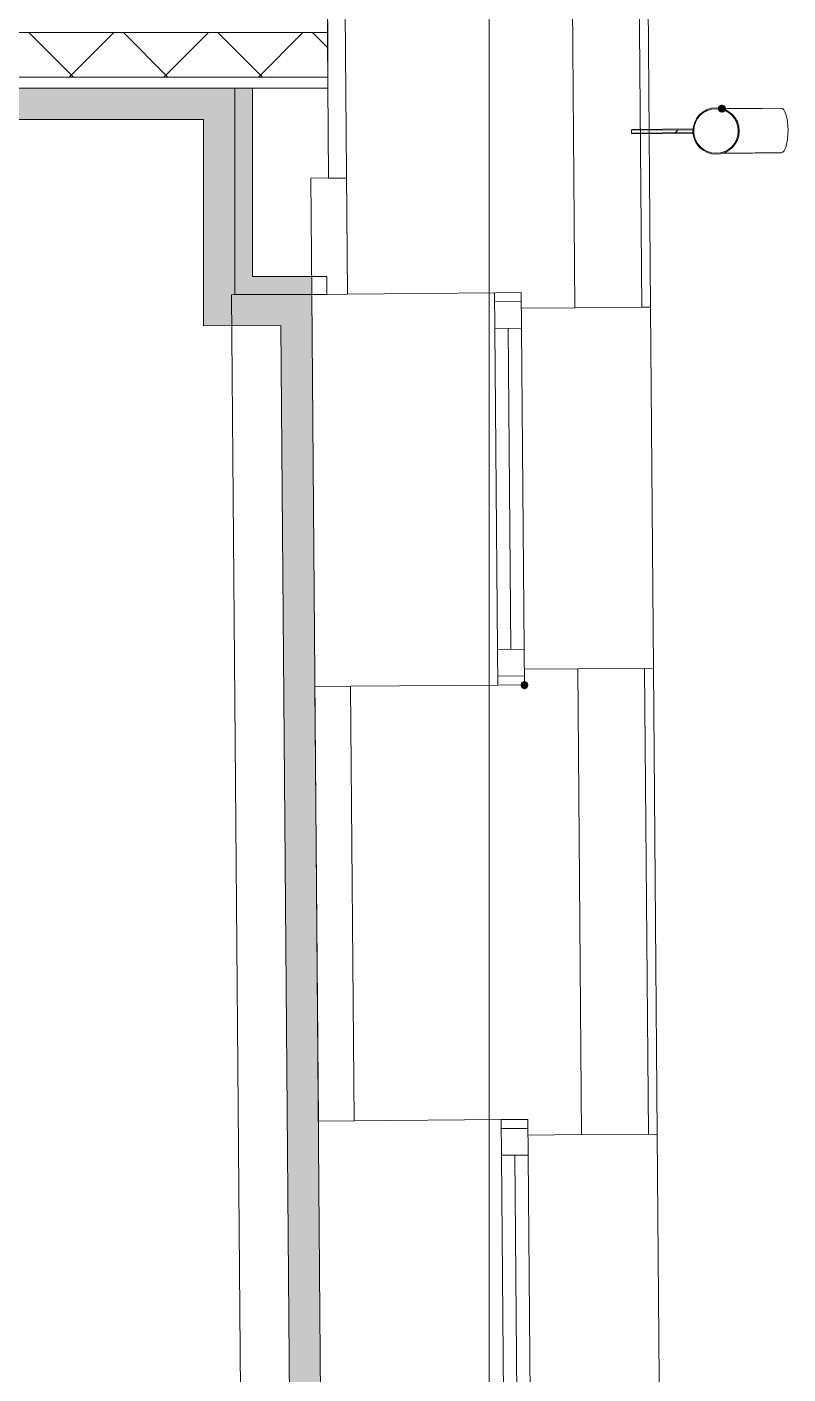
# Model space of a CAD drawing. Header units: millimetres. Extents: x 0 to 1189, y 0 to 841.
# Drawn here: x 846.8 to 863.88, y 429.54 to 459.77 of the extents above; entities that cross this region are included whole.
import ezdxf

# ---------------------------------------------------------------- set-up
doc = ezdxf.new("R2010")
doc.units = ezdxf.units.MM

msp = doc.modelspace()

# ---------------------------------------------------------------- hatches: boundary and pattern name
at = {"true_color": 0xdcd214}
h = msp.add_hatch(color=52, dxfattribs=at)
h.dxf.hatch_style = 2
h.paths.add_polyline_path([(796.168216, 457.69147), (796.168216, 458.391471), (850.7613, 458.391471), (850.7613, 457.69147)])
at = {"true_color": 0xf1d696}
h = msp.add_hatch(color=41, dxfattribs=at)
h.dxf.hatch_style = 2
h.paths.add_polyline_path([(850.7613, 457.69147), (850.7613, 458.391471), (851.461301, 458.391471)])
h = msp.add_hatch(color=41, dxfattribs=at)
h.dxf.hatch_style = 2
h.paths.add_polyline_path([(850.7613, 457.69147), (851.461301, 458.391471), (851.461301, 457.69147)])
h = msp.add_hatch(color=7)
h.dxf.hatch_style = 2
h.paths.add_polyline_path([(851.461301, 454.164465), (851.461301, 458.391471), (851.861301, 458.391471), (851.861301, 454.164465)])
h = msp.add_hatch(color=7)
h.dxf.hatch_style = 2
h.paths.add_polyline_path([(862.387318, 458.02247), (862.323755, 457.996033), (862.297317, 457.93247), (862.323755, 457.868908), (862.387318, 457.84247), (862.400318, 457.84247), (862.46388, 457.868908), (862.490318, 457.93247), (862.46388, 457.996033), (862.400318, 458.02247)])
h = msp.add_hatch(color=41, dxfattribs=at)
h.dxf.hatch_style = 2
h.paths.add_polyline_path([(850.7613, 457.69147), (851.461301, 457.69147), (851.461301, 453.764464), (850.7613, 453.763464)])
h = msp.add_hatch(color=7)
h.dxf.hatch_style = 2
h.paths.add_polyline_path([(851.691301, 453.764464), (851.461301, 453.764464), (851.461301, 454.164465), (853.187303, 454.164465), (853.191303, 453.767464)])
h = msp.add_hatch(color=41, dxfattribs=at)
h.dxf.hatch_style = 2
h.paths.add_polyline_path([(851.461301, 453.764464), (850.7613, 453.063463), (850.7613, 453.763464)])
h = msp.add_hatch(color=41, dxfattribs=at)
h.dxf.hatch_style = 2
h.paths.add_polyline_path([(851.461301, 453.764464), (851.461301, 453.064463), (850.7613, 453.063463)])
h = msp.add_hatch(color=41, dxfattribs=at)
h.dxf.hatch_style = 2
h.paths.add_polyline_path([(851.461301, 453.064463), (851.461301, 453.764464), (852.491302, 453.766464), (852.496302, 453.066463)])
h = msp.add_hatch(color=41, dxfattribs=at)
h.dxf.hatch_style = 2
h.paths.add_polyline_path([(853.191303, 453.767464), (852.496302, 453.066463), (852.491302, 453.766464)])
h = msp.add_hatch(color=41, dxfattribs=at)
h.dxf.hatch_style = 2
h.paths.add_polyline_path([(852.496302, 453.066463), (853.186303, 453.763464), (853.196303, 453.067463)])
h = msp.add_hatch(color=41, dxfattribs=at)
h.dxf.hatch_style = 2
h.paths.add_polyline_path([(852.496302, 453.066463), (853.196303, 453.067463), (853.404304, 427.113423), (852.704303, 427.113423)])
h = msp.add_hatch(color=7)
h.dxf.hatch_style = 2
h.paths.add_polyline_path([(857.872311, 444.995451), (857.898748, 444.931888), (857.962311, 444.90545), (858.025873, 444.931888), (858.052311, 444.995451), (858.052311, 445.005451), (858.025873, 445.069013), (857.962311, 445.095451), (857.898748, 445.069013), (857.872311, 445.005451)])

# ---------------------------------------------------------------- linework, layer by layer
at = {"color": 7, "lineweight": 0}
for points in [[(857.17331, 251.095154), (857.17331, 721.485873)], [(859.007312, 464.16548), (859.093313, 453.465463)], [(860.507315, 464.17748), (860.593315, 453.477464)], [(860.593315, 453.477464), (860.507315, 464.16748)], [(860.793315, 453.479464), (860.707315, 464.17848)], [(853.510304, 463.720479), (853.569304, 456.374468)], [(853.990305, 453.774464), (853.910305, 463.723479)], [(853.553304, 458.391471), (853.553304, 459.891473)], [(853.553304, 459.641473), (795.268215, 459.641473)], [(847.843295, 458.641471), (846.843294, 459.641473)], [(847.749295, 458.641471), (848.749297, 459.641473)], [(849.964299, 458.641471), (848.964297, 459.641473)], [(849.870298, 458.641471), (850.8703, 459.641473)], [(852.085302, 458.641471), (851.0853, 459.641473)], [(851.992302, 458.641471), (852.992303, 459.641473)], [(853.553304, 459.294472), (853.207304, 459.641473)], [(853.553304, 458.641471), (795.268215, 458.641471)], [(795.268215, 458.391471), (851.461301, 458.391471)], [(850.7613, 458.391471), (795.468215, 458.391471)], [(851.461301, 458.391471), (850.7613, 458.391471)], [(851.461301, 458.391471), (851.461301, 453.764464)], [(851.861301, 458.391471), (851.461301, 458.391471)], [(851.461301, 453.764464), (851.461301, 458.391471)], [(851.861301, 458.391471), (853.553304, 458.391471)], [(851.861301, 454.164465), (851.861301, 458.391471)], [(861.741317, 457.42647), (861.751889, 457.536214), (861.782207, 457.633798), (861.830174, 457.722124), (861.893692, 457.799095), (861.970663, 457.862613), (862.058989, 457.91058), (862.156573, 457.940898), (862.261317, 457.95147), (862.365693, 457.940988), (862.462943, 457.910923), (862.551005, 457.863351), (862.627818, 457.800345), (862.691318, 457.72398), (862.739443, 457.636329), (862.770131, 457.539468), (862.781318, 457.43547)], [(861.761317, 457.42747), (861.771481, 457.532196), (861.800629, 457.626032), (861.846746, 457.710962), (861.907817, 457.78497), (861.981825, 457.84604), (862.066755, 457.892158), (862.160591, 457.921306), (862.261317, 457.93147), (862.361675, 457.921396), (862.455177, 457.892502), (862.539843, 457.846779), (862.613693, 457.78622), (862.674746, 457.712818), (862.721021, 457.628564), (862.750539, 457.53545), (862.761318, 457.43547)], [(861.761317, 457.42747), (861.771481, 457.532196), (861.800629, 457.626032), (861.846746, 457.710962), (861.907817, 457.78497), (861.981825, 457.84604), (862.066755, 457.892158), (862.160591, 457.921306), (862.261317, 457.93147), (862.361675, 457.921396), (862.455177, 457.892502), (862.539843, 457.846779), (862.613693, 457.78622), (862.674746, 457.712818), (862.721021, 457.628564), (862.750539, 457.53545), (862.761318, 457.43547)], [(862.400318, 457.93247), (862.427318, 457.93247)], [(862.427318, 457.93247), (862.455318, 457.93247)], [(862.455318, 457.93247), (862.486318, 457.93247)], [(862.486318, 457.93247), (862.519318, 457.93347)], [(862.519318, 457.93347), (862.554318, 457.93347)], [(862.554318, 457.93347), (862.591318, 457.93347)], [(862.591318, 457.93347), (862.629318, 457.93447)], [(862.629318, 457.93447), (862.670318, 457.93447)], [(862.670318, 457.93447), (862.712318, 457.93447)], [(862.712318, 457.93447), (862.756318, 457.93547)], [(862.756318, 457.93547), (862.801318, 457.93547)], [(862.801318, 457.93547), (862.848318, 457.93547)], [(862.848318, 457.93547), (862.897318, 457.93647)], [(862.897318, 457.93647), (862.947318, 457.93647)], [(862.947318, 457.93647), (862.998318, 457.93747)], [(862.998318, 457.93747), (863.050319, 457.93747)], [(863.050319, 457.93747), (863.104319, 457.93747)], [(863.104319, 457.93747), (863.158319, 457.93847)], [(863.158319, 457.93847), (863.214319, 457.93847)], [(863.214319, 457.93847), (863.270319, 457.93947)], [(863.270319, 457.93947), (863.294319, 457.93947)], [(863.71932, 457.94247), (863.294319, 457.93947)], [(863.719293, 457.945965), (863.750395, 457.936052), (863.779531, 457.907138), (863.806061, 457.861234), (863.829349, 457.80035), (863.848758, 457.726497), (863.863649, 457.641684), (863.873386, 457.547924), (863.877332, 457.447226)], [(796.168216, 457.69147), (850.7613, 457.69147)], [(850.7613, 457.69147), (850.7613, 453.763464)], [(861.761317, 457.47747), (860.361314, 457.46547)], [(861.761317, 457.45847), (860.361314, 457.44747)], [(860.361314, 457.44747), (860.361314, 457.384469)], [(860.361314, 457.384469), (861.761317, 457.395469)], [(860.362314, 457.365469), (861.762317, 457.377469)], [(861.344316, 457.391469), (861.408316, 457.45547)], [(861.743317, 457.394469), (861.741317, 457.42647)], [(862.781318, 457.43547), (862.770746, 457.326438), (862.740427, 457.228719), (862.692461, 457.140375), (862.628943, 457.063469), (862.551972, 457.000063), (862.463646, 456.952219), (862.366062, 456.922), (862.261317, 456.911469), (862.162114, 456.920934), (862.069005, 456.948188), (861.983864, 456.99152), (861.908567, 457.049219), (861.844989, 457.119575), (861.795004, 457.200875), (861.760488, 457.291411), (861.743317, 457.389469)], [(861.761317, 457.395469), (861.761317, 457.45847)], [(862.761318, 457.43547), (862.751154, 457.330456), (862.722006, 457.236485), (862.675888, 457.151537), (862.614818, 457.077594), (862.54081, 457.016635), (862.45588, 456.970641), (862.362044, 456.941592), (862.261317, 456.931469), (862.161247, 456.941502), (862.06788, 456.970297), (861.983231, 457.015897), (861.909317, 457.076344), (861.848153, 457.149682), (861.801754, 457.233954), (861.772137, 457.327202), (861.761317, 457.42747)], [(862.761318, 457.43547), (862.751154, 457.330456), (862.722006, 457.236485), (862.675888, 457.151537), (862.614818, 457.077594), (862.54081, 457.016635), (862.45588, 456.970641), (862.362044, 456.941592), (862.261317, 456.931469), (862.161247, 456.941502), (862.06788, 456.970297), (861.983231, 457.015897), (861.909317, 457.076344), (861.848153, 457.149682), (861.801754, 457.233954), (861.772137, 457.327202), (861.761317, 457.42747)], [(863.877332, 457.447226), (863.875015, 457.346477), (863.866796, 457.252572), (863.853278, 457.16753), (863.835067, 457.093372), (863.812767, 457.032119), (863.786982, 456.985792), (863.758318, 456.956411), (863.72738, 456.945996)], [(862.419318, 456.932469), (862.395318, 456.932469)], [(862.446318, 456.932469), (862.419318, 456.932469)], [(862.476318, 456.932469), (862.446318, 456.932469)], [(862.508318, 456.933469), (862.476318, 456.932469)], [(862.541318, 456.933469), (862.508318, 456.933469)], [(862.577318, 456.933469), (862.541318, 456.933469)], [(862.615318, 456.933469), (862.577318, 456.933469)], [(862.654318, 456.934469), (862.615318, 456.933469)], [(862.695318, 456.934469), (862.654318, 456.934469)], [(862.738318, 456.934469), (862.695318, 456.934469)], [(862.783318, 456.935469), (862.738318, 456.934469)], [(862.829318, 456.935469), (862.783318, 456.935469)], [(862.876318, 456.936469), (862.829318, 456.935469)], [(862.925318, 456.936469), (862.876318, 456.936469)], [(862.976318, 456.936469), (862.925318, 456.936469)], [(863.027319, 456.937469), (862.976318, 456.936469)], [(863.080319, 456.937469), (863.027319, 456.937469)], [(863.134319, 456.938469), (863.080319, 456.937469)], [(863.189319, 456.938469), (863.134319, 456.938469)], [(863.245319, 456.939469), (863.189319, 456.938469)], [(863.302319, 456.939469), (863.245319, 456.939469)], [(863.302319, 456.939469), (863.72732, 456.942469)], [(853.969305, 456.378468), (853.169303, 456.372468)], [(853.169303, 456.372468), (853.191303, 453.767464)], [(853.569304, 456.374468), (853.969305, 456.377468)], [(853.528304, 454.164465), (851.861301, 454.164465)], [(853.528304, 453.764464), (853.528304, 454.164465)], [(850.7613, 453.063463), (850.7613, 453.763464)], [(852.828303, 453.764464), (851.391301, 453.753464)], [(851.391301, 453.753464), (851.612301, 426.413422)], [(852.490302, 453.766464), (851.461301, 453.764464)], [(851.461301, 453.764464), (853.528304, 453.764464)], [(853.191303, 453.767464), (852.490302, 453.766464)], [(853.191303, 453.767464), (853.990305, 453.774464)], [(853.404304, 427.113423), (853.191303, 453.767464)], [(853.990305, 453.774464), (857.29031, 453.800464)], [(857.29031, 453.800464), (857.890311, 453.805464)], [(857.890311, 453.805464), (857.29031, 453.800464)], [(857.29731, 453.000463), (857.29031, 453.800464)], [(857.29031, 453.800464), (857.29731, 453.000463)], [(857.890311, 453.805464), (857.897311, 453.005463)], [(857.897311, 453.005463), (857.890311, 453.805464)], [(857.29231, 453.600464), (857.892311, 453.605464)], [(857.893311, 453.455463), (859.093313, 453.465463)], [(859.093313, 453.465463), (860.593315, 453.477464)], [(860.593315, 453.477464), (860.793315, 453.479464)], [(860.793315, 453.479464), (860.859315, 445.379451)], [(850.7613, 453.063463), (852.496302, 453.066463)], [(852.496302, 453.066463), (852.704303, 427.113423)], [(857.897311, 453.005463), (857.29731, 453.000463)], [(857.35531, 445.801452), (857.29731, 453.000463)], [(857.59731, 453.003463), (857.65531, 445.803452)], [(857.897311, 453.005463), (857.955311, 445.805452)], [(857.955311, 445.805452), (857.35531, 445.801452)], [(857.35531, 445.801452), (857.36231, 445.001451)], [(857.35531, 445.801452), (857.36231, 445.001451)], [(857.962311, 445.005451), (857.955311, 445.805452)], [(857.962311, 445.005451), (857.955311, 445.805452)], [(857.36031, 445.201451), (857.960311, 445.205451)], [(859.159313, 445.365451), (857.959311, 445.355451)], [(860.859315, 445.379451), (859.159313, 445.365451)], [(859.159313, 445.365451), (859.243313, 434.915435)], [(860.659315, 445.377451), (860.743315, 434.928435)], [(860.943315, 434.929435), (860.859315, 445.379451)], [(853.262304, 444.967451), (854.062305, 444.974451)], [(853.262304, 444.967451), (853.341304, 435.218436)], [(857.36231, 445.001451), (854.062305, 444.974451)], [(854.141305, 435.224436), (854.062305, 444.974451)], [(857.36231, 445.001451), (857.962311, 445.005451)], [(857.36231, 445.001451), (857.962311, 445.005451)], [(853.341304, 435.218436), (854.141305, 435.224436)], [(854.141305, 435.224436), (857.44031, 435.251436)], [(857.44031, 435.251436), (858.040311, 435.256436)], [(858.040311, 435.256436), (857.44031, 435.251436)], [(857.44731, 434.451434), (857.44031, 435.251436)], [(857.44031, 435.251436), (857.44731, 434.451434)], [(858.040311, 435.256436), (858.047311, 434.456434)], [(858.047311, 434.456434), (858.040311, 435.256436)], [(857.44231, 435.051435), (858.042311, 435.056435)], [(858.043311, 434.906435), (859.243313, 434.915435)], [(859.243313, 434.915435), (860.943315, 434.929435)], [(860.943315, 434.929435), (861.010315, 426.679423)], [(858.047311, 434.456434), (857.44731, 434.451434)], [(857.50531, 427.251423), (857.44731, 434.451434)], [(857.74731, 434.453434), (857.805311, 427.254423)], [(858.047311, 434.456434), (858.105311, 427.256423)]]:
    msp.add_lwpolyline(points, dxfattribs=at)

doc.saveas('drawing.dxf')
